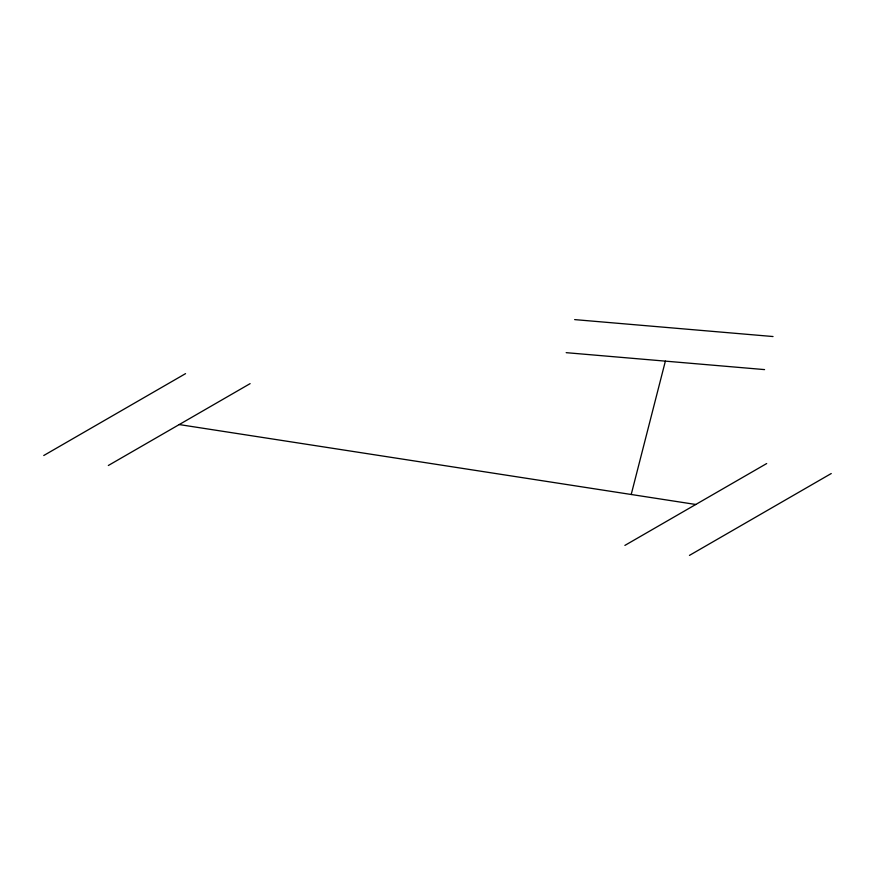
<?xml version="1.0" encoding="UTF-8"?>
<svg xmlns="http://www.w3.org/2000/svg" width="875" height="875" viewBox="0 0 875 875"><rect width="100%" height="100%" fill="white"/><g stroke="black" fill="none" stroke-linecap="round" stroke-linejoin="round"><path stroke-width="1.31" d="M631.214 494.484L665.372 361.134M43.75 455.514L185.555 373.636M108.325 465.5L250.119 383.633M624.881 545.409L766.686 463.542M689.445 555.395L831.25 473.528M574.645 319.605L773.03 336.536M566.18 352.669L764.564 369.6M179.222 424.561L695.778 504.481"/></g></svg>
